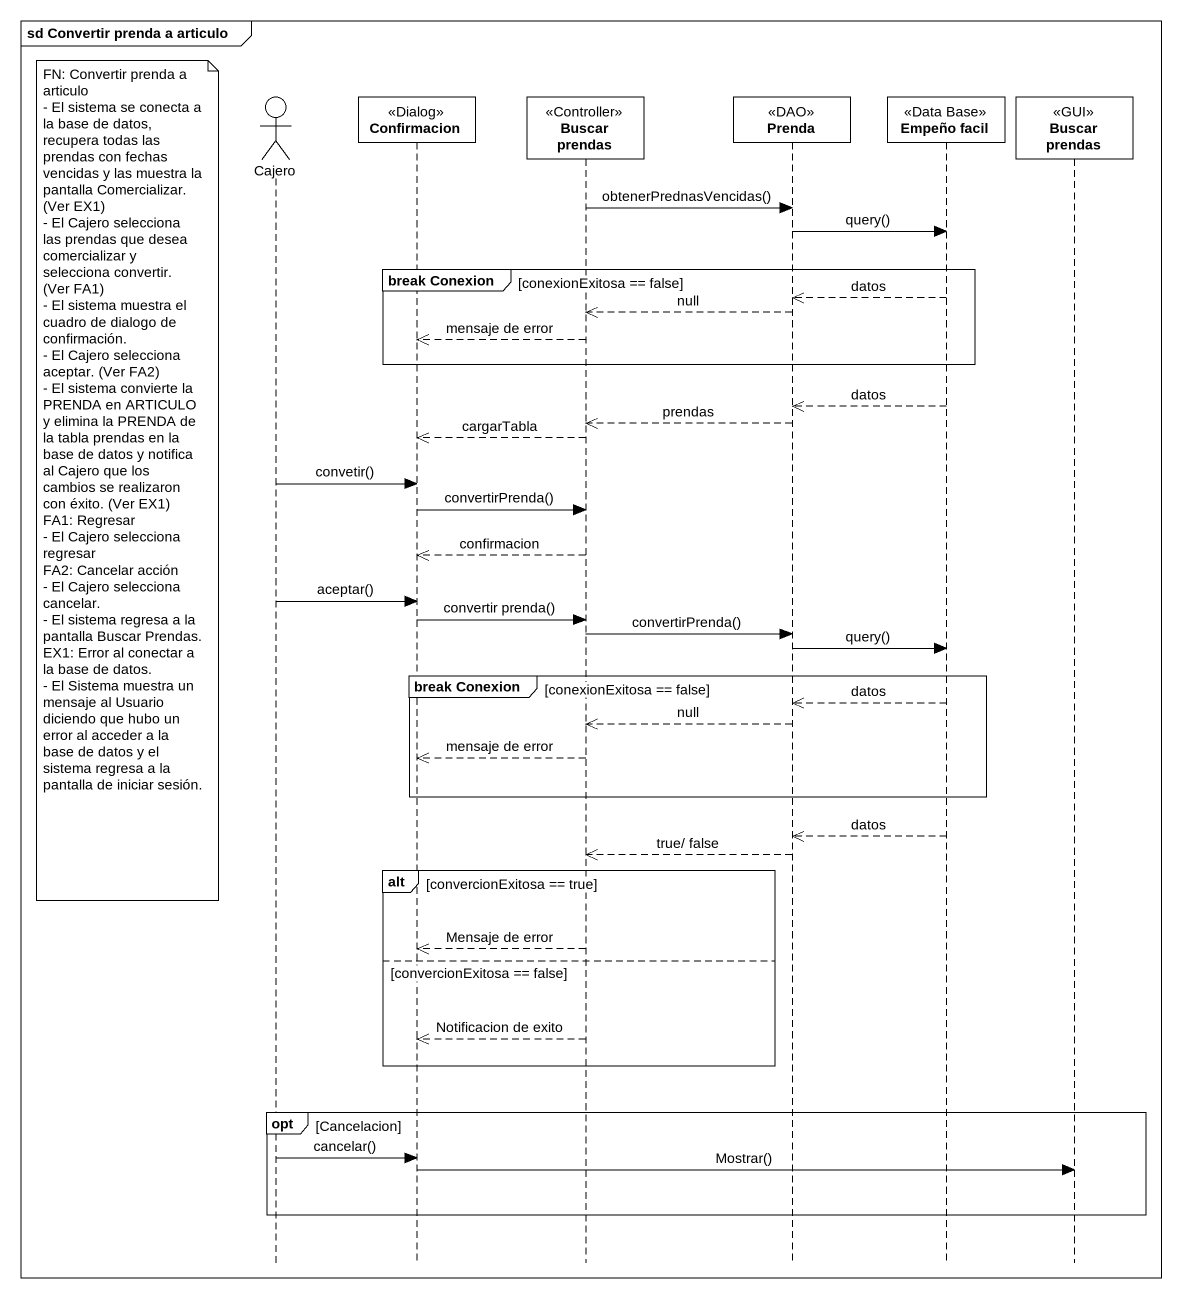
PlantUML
@startuml
mainframe sd Convertir prenda a articulo
hide footbox
actor Cajero
participant Confirmacion <<Dialog>>
participant "Buscar prendas" as Buscar_prendas <<Controller>>
participant Prenda <<DAO>>
participant "Empeño facil" as Empeño_facil <<Data Base>>
participant "Buscar prendas" as Buscar_prendas_2 <<GUI>>

Buscar_prendas -> Prenda : obtenerPrednasVencidas()
Prenda -> Empeño_facil : query()
group break Conexion [conexionExitosa == false]
  Empeño_facil -->> Prenda : datos
  Prenda -->> Buscar_prendas : null
  Buscar_prendas -->> Confirmacion : mensaje de error
end
Empeño_facil -->> Prenda : datos
Prenda -->> Buscar_prendas : prendas
Buscar_prendas -->> Confirmacion : cargarTabla
note left of Cajero
  FN: Convertir prenda a articulo
  - El sistema se conecta a la base de datos, recupera todas las prendas con fechas vencidas y las muestra la pantalla Comercializar. (Ver EX1)
  - El Cajero selecciona las prendas que desea comercializar y selecciona convertir. (Ver FA1)
  - El sistema muestra el cuadro de dialogo de confirmación.
  - El Cajero selecciona aceptar. (Ver FA2)
  - El sistema convierte la PRENDA en ARTICULO y elimina la PRENDA de la tabla prendas en la base de datos y notifica al Cajero que los cambios se realizaron con éxito. (Ver EX1)
  FA1: Regresar
  - El Cajero selecciona regresar
  FA2: Cancelar acción
  - El Cajero selecciona cancelar.
  - El sistema regresa a la pantalla Buscar Prendas.
  EX1: Error al conectar a la base de datos.
  - El Sistema muestra un mensaje al Usuario diciendo que hubo un error al acceder a la base de datos y el sistema regresa a la pantalla de iniciar sesión.
end note
Cajero -> Confirmacion : convetir()
Confirmacion -> Buscar_prendas : convertirPrenda()
Buscar_prendas -->> Confirmacion : confirmacion
Cajero -> Confirmacion : aceptar()
Confirmacion -> Buscar_prendas : convertir prenda()
Buscar_prendas -> Prenda : convertirPrenda()
Prenda -> Empeño_facil : query()
group break Conexion [conexionExitosa == false]
  Empeño_facil -->> Prenda : datos
  Prenda -->> Buscar_prendas : null
  Buscar_prendas -->> Confirmacion : mensaje de error
end
Empeño_facil -->> Prenda : datos
Prenda -->> Buscar_prendas : true/ false
alt convercionExitosa == true
  Buscar_prendas -->> Confirmacion : Mensaje de error
else convercionExitosa == false
  Buscar_prendas -->> Confirmacion : Notificacion de exito
end
opt Cancelacion
  Cajero -> Confirmacion : cancelar()
  Confirmacion -> Buscar_prendas_2 : Mostrar()
end
@enduml
